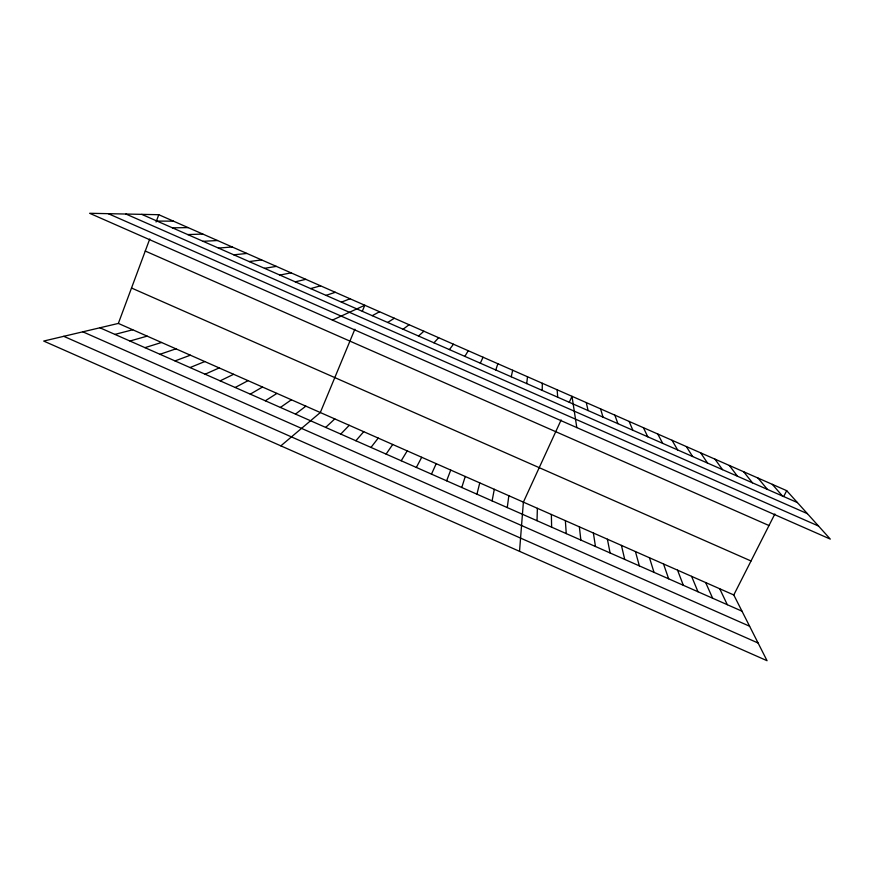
<?xml version="1.0" encoding="UTF-8"?>
<svg xmlns="http://www.w3.org/2000/svg" width="874" height="874" viewBox="0 0 874 874"><rect width="100%" height="100%" fill="white"/><g stroke="black" fill="none" stroke-linecap="round" stroke-linejoin="round"><path stroke-width="1.31" d="M542.197 390.383L542.328 383.271M537.029 520.707L537.368 508.307M519.527 551.319L523.384 502.135L561.141 419.946M526.716 383.577L527.503 376.76M507.259 507.565L508.843 495.711M492.095 500.878L494.302 489.298M511.235 376.781L512.688 370.248M476.931 494.181L479.771 482.885M461.778 487.495L465.252 476.483M495.766 369.975L497.874 363.737M118.351 323.424L733.778 594.965L767.055 660.711L43.7 341.057L118.351 323.424L149.749 238.984M156.064 222.007L158.773 214.709L786.687 490.664L830.3 539.105L89.629 213.289L158.773 214.709M446.625 480.809L450.733 470.07M354.866 329.214L320.31 412.539L280.849 445.849M362.317 311.253L364.808 305.255L332.415 320.092M431.483 474.123L436.213 463.668M569.28 402.237L572 396.315L576.807 427.594M480.307 363.18L483.06 357.226M733.778 594.965L774.867 513.967M783.727 496.508L786.687 490.664M416.352 467.448L421.705 457.266M464.848 356.384L468.256 350.714M401.221 460.762L407.208 450.875M386.1 454.087L392.71 444.473M449.4 349.6L453.464 344.214M370.98 447.422L378.224 438.082M355.871 440.747L363.737 431.69M433.952 342.805L438.672 337.714M340.762 434.083L349.25 425.299M325.663 427.419L334.786 418.919M418.515 336.02L423.89 331.213M295.488 414.101L305.845 406.148M403.089 329.236L409.108 324.724M280.412 407.437L291.392 399.779M265.335 400.784L276.938 393.398M387.663 322.462L394.338 318.234M250.27 394.141L262.495 387.029M372.248 315.678L379.567 311.745M235.204 387.488L248.052 380.649M220.15 380.846L233.62 374.291M205.095 374.203L219.199 367.921M190.051 367.561L204.767 361.552M341.428 302.131L350.059 298.766M175.018 360.918L190.357 355.194M159.986 354.287L175.947 348.835M326.035 295.368L335.31 292.287M144.964 347.655L161.537 342.477M129.942 341.024L147.138 336.129M310.641 288.595L320.561 285.809M114.931 334.403L132.739 329.771M295.259 281.832L305.824 279.33M279.877 275.07L291.097 272.852M264.505 268.318L276.37 266.384M249.134 261.566L261.643 259.917M233.773 254.815L246.938 253.449M218.424 248.063L232.222 246.981M203.074 241.311L217.528 240.525M187.735 234.571L202.834 234.068M172.397 227.83L188.139 227.611M157.069 221.089L173.456 221.155M141.752 214.359L797.416 502.583M125.922 214.032L807.39 513.661M108.256 213.671L818.534 526.039M145.259 251.046L769 525.536M131.515 288.016L751.017 560.988M99.931 327.783L741.982 611.177M82.822 331.814L749.608 626.232M63.758 336.315L758.108 643.024M772.332 484.36L782.427 495.984M757.987 478.056L767.438 489.396M743.654 471.752L752.459 482.819M729.32 465.449L737.481 476.232M714.987 459.156L722.514 469.655M700.664 452.863L707.558 463.078M686.341 446.57L692.601 456.501M672.03 440.278L677.656 449.935M657.729 433.985L662.711 443.369M643.428 427.703L647.776 436.803M719.717 588.759L727.31 604.699M705.657 582.554L712.638 598.22M629.127 421.421L632.842 430.237M691.607 576.348L697.976 591.742M677.558 570.154L683.315 585.274M614.837 415.139L617.918 423.672M663.519 563.959L668.654 578.806M649.48 557.765L654.003 572.339M600.558 408.857L603.005 417.117M635.442 551.57L639.364 565.882M621.425 545.387L624.724 559.415M586.268 402.586L588.093 410.562M607.397 539.203L610.096 552.958M593.38 533.02L595.467 546.501M579.375 526.836L580.849 540.056M557.164 389.793L557.688 397.2M565.369 520.653L566.243 533.599M551.363 514.48L551.625 527.153"/></g></svg>
